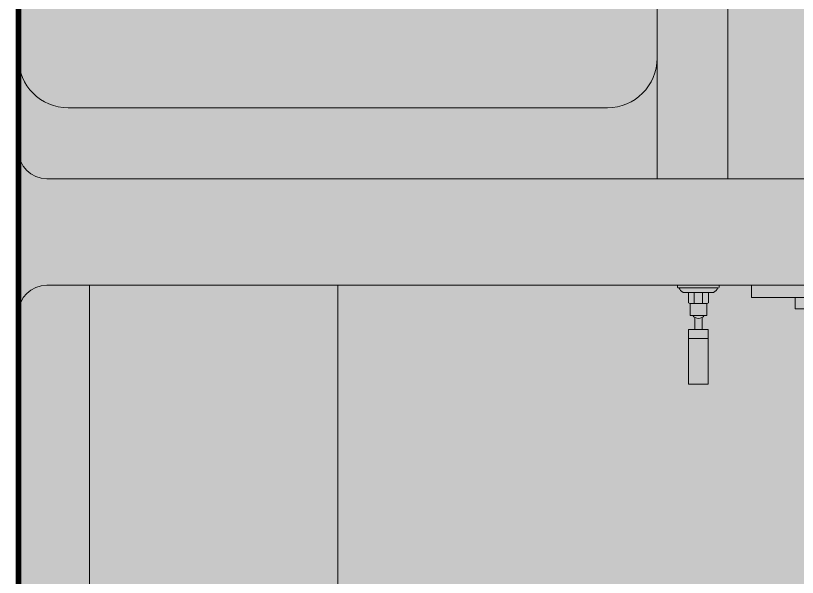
# Model space of a CAD drawing. Header units: metres. Extents: x 8 to 2416, y -346 to 476.
# Drawn here: x 215.258 to 216.36, y -98.613 to -97.821 of the extents above; entities that cross this region are included whole.
import ezdxf

# ---------------------------------------------------------------- set-up
doc = ezdxf.new("R2010")
doc.units = ezdxf.units.M
doc.linetypes.add('0', pattern=[0])
doc.layers.get('0').update_dxf_attribs({"color": 250, "linetype": '0', "lineweight": 20})
for name, color, linetype, lineweight in [('A-WALL', 250, 'Continuous', 20), ('baños', 140, 'Continuous', 0), ('muros bajitos', 252, 'Continuous', 5), ('PLAFON', 253, 'Continuous', 5)]:
    doc.layers.add(name, color=color, linetype=linetype, lineweight=lineweight)
doc.styles.get("Standard").update_dxf_attribs({"font": 'arial.ttf', "height": 0.1875})

# ---------------------------------------------------------------- blocks, each defined once
blk = doc.blocks.new('A$C0ed3e1a4')
at = {"layer": 'baños'}
for p, q in [((0.1356, 0.0022), (0.1356, 0.0568)), ((0.1396, 0.059), (0.1368, 0.059)), ((0.1396, 0.059), (0.1396, 0)), ((0.1294, 0.051), (0.1294, 0.0295)), ((0.0645, 0.0432), (0.0645, 0.0157)), ((0.0941, 0.0346), (0.0772, 0.0346)), ((0.0968, 0.0175), (0.0968, 0.0413)), ((0.0968, 0.0413), (0.1137, 0.0413)), ((0.1137, 0.0413), (0.1137, 0.0294)), ((0.1137, 0.0354), (0.1294, 0.0354)), ((0.1294, 0.0435), (0.1148, 0.0435)), ((0.0941, 0.0243), (0.0772, 0.0243)), ((0.1137, 0.0175), (0.1137, 0.0294)), ((0.1137, 0.0235), (0.1294, 0.0235)), ((0.1294, 0.008), (0.1294, 0.0295)), ((0.0968, 0.0175), (0.1137, 0.0175)), ((0.1294, 0.0154), (0.1148, 0.0154)), ((0.1396, 0), (0.1368, 0))]:
    blk.add_line(p, q, dxfattribs=at)
blk.add_lwpolyline([(0.0772, 0.0432), (0, 0.0432), (0, 0.0157), (0.0772, 0.0157)], close=True, dxfattribs=at)
for centre, radius, start, end in [((0.1416, 0.0445), 0.0138, 115.7896, 151.6564), ((0.138, 0.0569), 0.00241, 117.9179, 181.9718), ((0.1027, 0.0294), 0.01, 125.7762, 234.2238), ((0.1193, 0.0397), 0.00586, 140.0793, 164.0924), ((0.1193, 0.0191), 0.00586, 195.9076, 219.9207), ((0.1416, 0.0145), 0.0138, 208.3436, 244.2104), ((0.138, 0.0021), 0.00241, 178.0282, 242.0821)]:
    blk.add_arc(centre, radius, start, end, dxfattribs=at)
blk = doc.blocks.new('PL BASE 2N NASAS 09')
at = {"layer": 'A-WALL'}
for p, q in [((165.2975, -5.4517), (165.2975, -7.5717)), ((166.7075, -7.6117), (165.3375, -7.6117)), ((166.7075, -7.7617), (165.3375, -7.7617)), ((165.2975, -7.8017), (165.2975, -8.9217))]:
    blk.add_line(p, q, dxfattribs=at)
for centre, start, end in [((165.3375, -7.5717), 180, 270), ((165.3375, -7.8017), 90, 180)]:
    blk.add_arc(centre, 0.04, start, end, dxfattribs=at)
at = {"layer": 'baños'}
for p, q in [((165.3975, -7.7617), (165.3975, -8.9617)), ((165.7475, -7.7617), (165.7475, -8.9617))]:
    blk.add_line(p, q, dxfattribs=at)
for points in [[(166.3307, -7.7617), (166.3307, -7.7791), (166.4807, -7.7791), (166.4807, -7.7617)], [(166.3924, -7.7791), (166.3924, -7.7949), (166.4191, -7.7949), (166.4191, -7.7791)]]:
    blk.add_lwpolyline(points, close=True, dxfattribs=at)
at = {"layer": 'muros bajitos'}
for p, q in [((166.1975, -7.6117), (166.1975, -6.9917)), ((166.2975, -7.6117), (166.2975, -6.9917)), ((165.3675, -7.5117), (166.1275, -7.5117))]:
    blk.add_line(p, q, dxfattribs=at)
for centre, start, end in [((165.3675, -7.4417), 180, 270), ((166.1275, -7.4417), 270, 0)]:
    blk.add_arc(centre, 0.07, start, end, dxfattribs=at)
at = {"layer": 'baños', "rotation": 90.00000000000001}
blk.add_blockref('A$C0ed3e1a4', (166.2853, -7.9013), dxfattribs=at)
at = {"layer": 'baños', "linetype": 'Continuous', "flags": 8}
for tag, p in [('MODELNUMBER', (167.1329, -5.6306, 0)), ('TRADENAME', (167.1329, -5.6307, 0)), ('PRODUCT', (167.1329, -5.6307, 0)), ('MATERIAL', (167.1329, -5.6307, 0)), ('MODELNUMBER', (168.3076, -5.6306, 0)), ('TRADENAME', (168.3076, -5.6307, 0)), ('PRODUCT', (168.3076, -5.6307, 0)), ('MATERIAL', (168.3076, -5.6307, 0))]:
    blk.add_attdef(tag, p, '', height=0.0000254, rotation=180.0001, dxfattribs=at)
blk = doc.blocks.new('PL MUEBLES 2N NASAS 09')
blk.add_blockref('PL BASE 2N NASAS 09', (49.9143, 62.717))

msp = doc.modelspace()

# ---------------------------------------------------------------- hatches: boundary and pattern name
at = {"layer": 'PLAFON', "transparency": 33554477}
h = msp.add_hatch(color=256, dxfattribs=at)
h.dxf.hatch_style = 1
edge = h.paths.add_edge_path()
edge.add_line((215.2618, -98.0207), (215.2618, -99.3307))
edge.add_arc((215.3318, -99.3307), 0.07, 180, 270)
edge.add_line((215.3318, -99.4007), (216.3918, -99.4007))
edge.add_line((216.3918, -99.4007), (219.7418, -99.4007))
edge.add_arc((219.7418, -99.3307), 0.07, 270, 360)
edge.add_line((219.8118, -99.3307), (219.8118, -95.9207))
edge.add_arc((219.7418, -95.9207), 0.07, 0, 90)
edge.add_line((219.7418, -95.8507), (215.3318, -95.8507))
edge.add_arc((215.3318, -95.9207), 0.07, 90, 180)
edge.add_line((215.2618, -95.9207), (215.2618, -98.0207))

# ---------------------------------------------------------------- linework, layer by layer
at = {"layer": 'PLAFON', "const_width": 0.008}
for points in [[(216.3918, -99.4007), (219.7418, -99.4007, 0.414214), (219.8118, -99.3307), (219.8118, -95.9207, 0.414214), (219.7418, -95.8507), (215.3318, -95.8507, 0.414214), (215.2618, -95.9207), (215.2618, -98.0207)], [(215.2618, -98.0207), (215.2618, -99.3307, 0.414214), (215.3318, -99.4007), (216.3918, -99.4007)]]:
    msp.add_lwpolyline(points, format="xyb", dxfattribs=at)

# ---------------------------------------------------------------- block references
msp.add_blockref('PL MUEBLES 2N NASAS 09', (0.05, -153.156))

doc.saveas('drawing.dxf')
